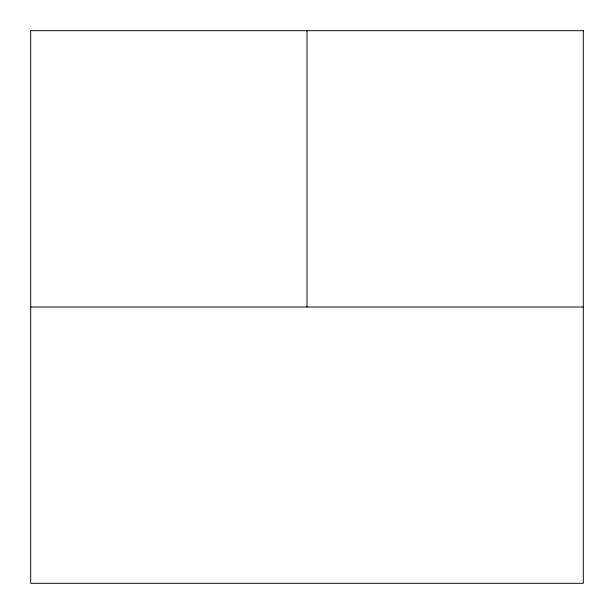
<?xml version="1.0" encoding="UTF-8"?>
<svg xmlns="http://www.w3.org/2000/svg" width="614" height="614" viewBox="0 0 614 614"><rect width="100%" height="100%" fill="white"/><g stroke="black" fill="none" stroke-linecap="round" stroke-linejoin="round"><path stroke-width="0.92" d="M30.7 307L583.3 307M307 30.7L307 307M583.3 30.7L30.7 30.7L30.7 583.3L583.3 583.3L583.3 30.7"/></g></svg>
